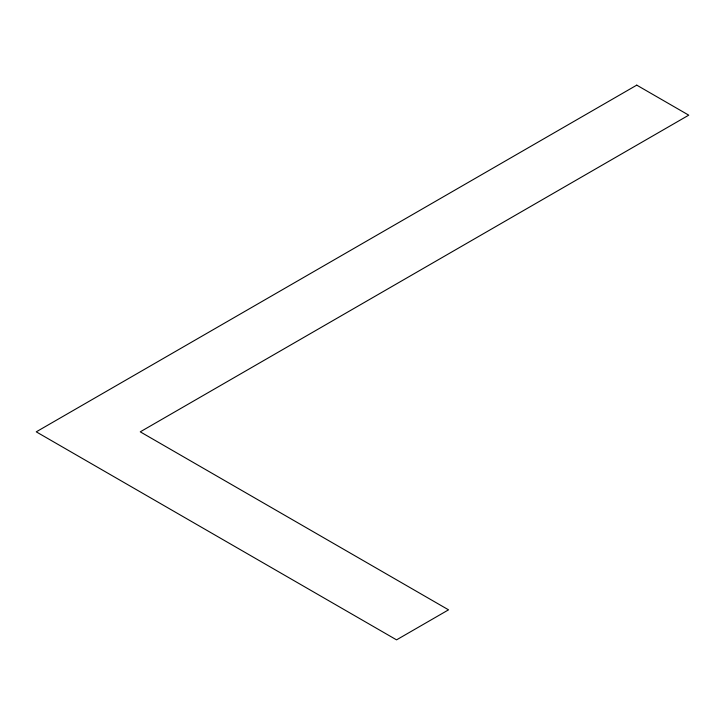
<?xml version="1.0" encoding="UTF-8"?>
<svg xmlns="http://www.w3.org/2000/svg" width="725" height="725" viewBox="0 0 725 725"><rect width="100%" height="100%" fill="white"/><g stroke="black" fill="none" stroke-linecap="round" stroke-linejoin="round"><path stroke-width="1.09" d="M636.749 85.142L36.25 431.837L396.548 639.858L448.548 609.834L140.26 431.837L688.75 115.166L636.749 85.142"/></g></svg>
